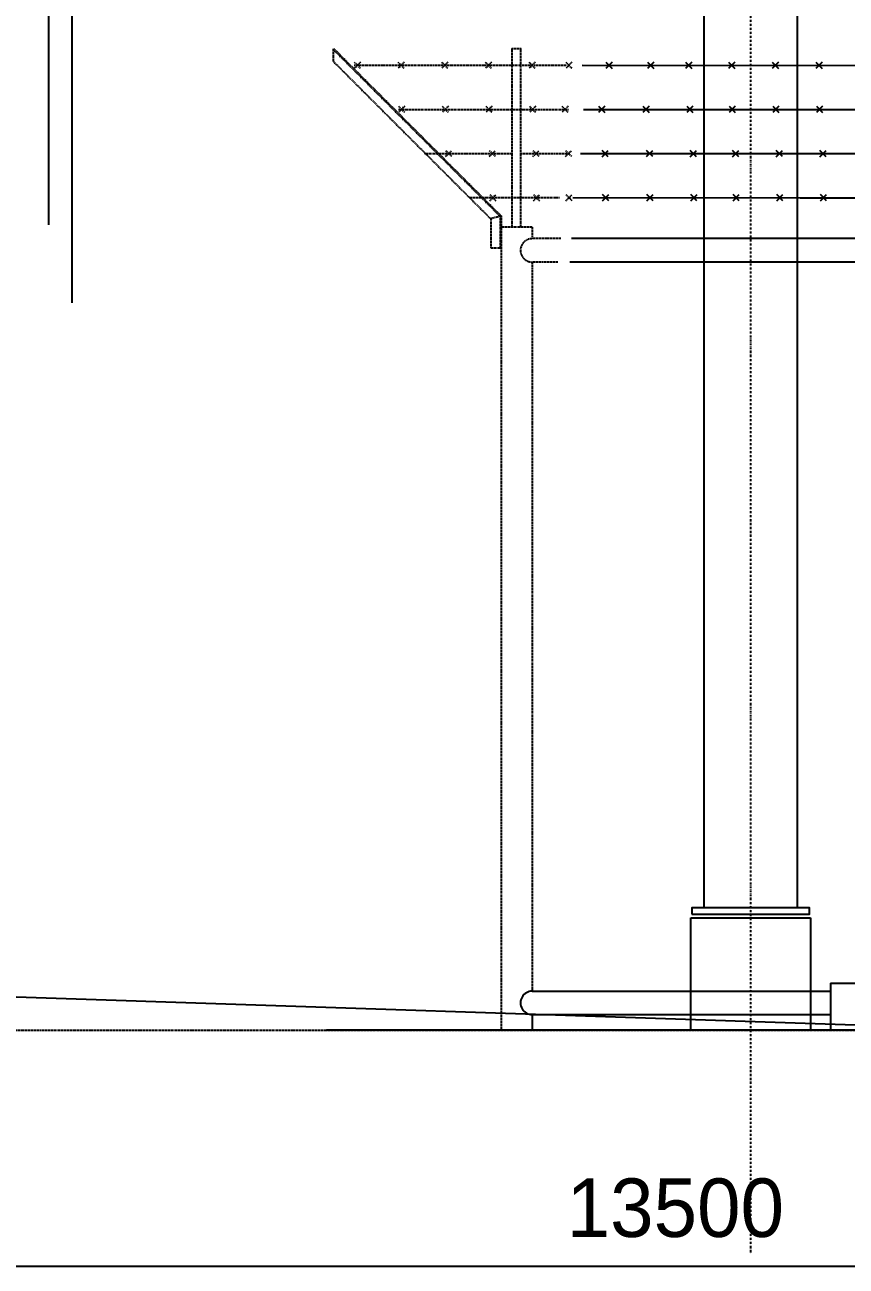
# Model space of a CAD drawing. Extents: x -326402 to 5111156, y -86404 to 1223589.
# Drawn here: x -45074 to -42441, y -38801 to -34822 of the extents above; entities that cross this region are included whole.
import ezdxf
from ezdxf.enums import TextEntityAlignment as Align

# ---------------------------------------------------------------- set-up
doc = ezdxf.new("R2010")
doc.units = 0
doc.header["$LTSCALE"] = 0.5
doc.header["$MEASUREMENT"] = 0
doc.linetypes.add('DASHDOT', pattern=[25.4, 12.7, -6.35, 0, -6.35])
doc.linetypes.add('HIDDEN', pattern=[9.525, 6.35, -3.175])
for name, color, linetype in [('1', 7, 'Continuous'), ('43', 7, 'Continuous'), ('44', 7, 'Continuous'), ('47', 7, 'Continuous'), ('51', 7, 'Continuous'), ('52', 1, 'Continuous')]:
    doc.layers.add(name, color=color, linetype=linetype)

# ---------------------------------------------------------------- blocks, each defined once
blk = doc.blocks.new('*O7221')
at = {"layer": '1', "color": 3, "linetype": 'HIDDEN'}
for p, q in [((3.625, 151.5, 3935218.8), (-16.525, 131.475, 3935218.8)), ((-16.5, 151.5, 3935218.8), (3.6, 131.475, 3935218.8)), ((-5.05, -10.075, 3935218.8), (15.075, 9.925, 3935218.8)), ((15.05, -10.1, 3935218.8), (-5.05, 9.9, 3935218.8)), ((16.5, -151.525, 3935218.8), (-3.6, -131.5, 3935218.8)), ((-3.6, -151.5, 3935218.8), (16.525, -131.5, 3935218.8))]:
    blk.add_line(p, q, dxfattribs=at)
blk = doc.blocks.new('*O7120')
at = {"layer": '1', "color": 3, "linetype": 'Continuous'}
for p, q in [((-16.5, 151.525, 3935218.8), (3.625, 131.5, 3935218.8)), ((3.625, 151.525, 3935218.8), (-16.5, 131.5, 3935218.8)), ((-5.05, -10.05, 3935218.8), (15.075, 9.95, 3935218.8)), ((15.075, -10.075, 3935218.8), (-5.025, 9.925, 3935218.8)), ((-3.6, -151.475, 3935218.8), (16.525, -131.475, 3935218.8)), ((16.525, -151.5, 3935218.8), (-3.6, -131.5, 3935218.8))]:
    blk.add_line(p, q, dxfattribs=at)
blk = doc.blocks.new('*O7019')
at = {"layer": '1', "color": 3, "linetype": 'Continuous'}
for p, q in [((3.625, 151.5, 3935218.8), (-16.525, 131.5, 3935218.8)), ((-16.5, 151.525, 3935218.8), (3.6, 131.475, 3935218.8)), ((15.05, -10.1, 3935218.8), (-5.05, 9.925, 3935218.8)), ((-5.05, -10.075, 3935218.8), (15.075, 9.925, 3935218.8)), ((16.5, -151.525, 3935218.8), (-3.6, -131.5, 3935218.8)), ((-3.6, -151.5, 3935218.8), (16.525, -131.5, 3935218.8))]:
    blk.add_line(p, q, dxfattribs=at)
blk = doc.blocks.new('*O6918')
at = {"layer": '1', "color": 3, "linetype": 'Continuous'}
for p, q in [((3.625, 151.525, 3935218.8), (-16.525, 131.5, 3935218.8)), ((-16.5, 151.525, 3935218.8), (3.625, 131.5, 3935218.8)), ((-5.05, -10.05, 3935218.8), (15.075, 9.95, 3935218.8)), ((15.075, -10.075, 3935218.8), (-5.05, 9.925, 3935218.8)), ((-3.6, -151.475, 3935218.8), (16.525, -131.475, 3935218.8)), ((16.5, -151.5, 3935218.8), (-3.6, -131.5, 3935218.8))]:
    blk.add_line(p, q, dxfattribs=at)
blk = doc.blocks.new('*O6817')
at = {"layer": '1', "color": 3, "linetype": 'Continuous'}
for p, q in [((-16.5, 151.525, 3935218.8), (3.625, 131.5, 3935218.8)), ((3.625, 151.525, 3935218.8), (-16.5, 131.5, 3935218.8)), ((-5.05, -10.05, 3935218.8), (15.075, 9.95, 3935218.8)), ((15.075, -10.075, 3935218.8), (-5.05, 9.925, 3935218.8)), ((-3.6, -151.475, 3935218.8), (16.525, -131.475, 3935218.8)), ((16.525, -151.5, 3935218.8), (-3.6, -131.5, 3935218.8))]:
    blk.add_line(p, q, dxfattribs=at)
blk = doc.blocks.new('*O6716')
at = {"layer": '1', "color": 3, "linetype": 'HIDDEN'}
for p, q in [((-10.075, 10.025, 3935218.8), (10.025, -10, 3935218.8)), ((10.05, 10, 3935218.8), (-10.075, -10, 3935218.8))]:
    blk.add_line(p, q, dxfattribs=at)
blk = doc.blocks.new('*O6615')
at = {"layer": '1', "color": 3, "linetype": 'Continuous'}
for p, q in [((10.075, 10, 3935218.8), (-10.075, -10.025, 3935218.8)), ((-10.05, 10, 3935218.8), (10.05, -10, 3935218.8))]:
    blk.add_line(p, q, dxfattribs=at)
blk = doc.blocks.new('*O6514')
at = {"layer": '1', "color": 3, "linetype": 'Continuous'}
for p, q in [((-10.075, 10, 3935218.8), (10.05, -10, 3935218.8)), ((10.075, 10, 3935218.8), (-10.075, -10.025, 3935218.8))]:
    blk.add_line(p, q, dxfattribs=at)
blk = doc.blocks.new('*O6413')
at = {"layer": '1', "color": 3, "linetype": 'Continuous'}
for p, q in [((-10.075, 10, 3935218.8), (10.05, -10, 3935218.8)), ((10.05, 10, 3935218.8), (-10.075, -10, 3935218.8))]:
    blk.add_line(p, q, dxfattribs=at)
blk = doc.blocks.new('*O6312')
at = {"layer": '1', "color": 3, "linetype": 'Continuous'}
for p, q in [((-10.075, 10, 3935218.8), (10.05, -10, 3935218.8)), ((10.075, 10, 3935218.8), (-10.075, -10, 3935218.8))]:
    blk.add_line(p, q, dxfattribs=at)

msp = doc.modelspace()

# ---------------------------------------------------------------- linework, layer by layer
at = {"layer": '1', "color": 3, "linetype": 'HIDDEN'}
for p, q in [((-44084.7, -34939.5), (-44084.7, -34897)), ((-44084.7, -34897), (-43547.5, -35434.2)), ((-43512.5, -34897), (-43482.5, -34897)), ((-43512.5, -34897), (-43512.5, -35470)), ((-43485.5, -34897), (-43485.5, -35470)), ((-44084.7, -34901.2), (-43550.5, -35435.4)), ((-44084.7, -34939.5), (-43580.5, -35443.6)), ((-43997.9, -34941.2), (-44018, -34961.2)), ((-44018, -34941.2), (-43997.9, -34961.2)), ((-44018, -34951.2), (-43336.2, -34951.3)), ((-43857.9, -34941.2), (-43878, -34961.2)), ((-43878, -34941.2), (-43857.9, -34961.2)), ((-43717.8, -34941.2), (-43738, -34961.2)), ((-43738, -34941.2), (-43717.9, -34961.2)), ((-43577.8, -34941.3), (-43598, -34961.3)), ((-43598, -34941.3), (-43577.9, -34961.3)), ((-43437.8, -34941.3), (-43458, -34961.3)), ((-43458, -34941.3), (-43437.9, -34961.3)), ((-43876.5, -35082.6), (-43856.4, -35102.6)), ((-43856.4, -35082.7), (-43876.5, -35102.7)), ((-43876.5, -35092.7), (-43331.3, -35092.7)), ((-43716.4, -35082.6), (-43736.6, -35102.7)), ((-43736.5, -35082.6), (-43716.4, -35102.6)), ((-43596.6, -35082.6), (-43576.4, -35102.7)), ((-43576.4, -35082.7), (-43596.5, -35102.7)), ((-43436.4, -35082.6), (-43456.5, -35102.6)), ((-43456.5, -35082.6), (-43436.4, -35102.7)), ((-43790, -35234.1), (-43510, -35234.1)), ((-43725, -35244.1), (-43704.9, -35224.1)), ((-43704.9, -35244.2), (-43725, -35224.2)), ((-43585, -35244.2), (-43564.9, -35224.2)), ((-43564.9, -35244.2), (-43585, -35224.2)), ((-43482.4, -35234.1), (-43326.5, -35234.1)), ((-43445.1, -35244.2), (-43424.9, -35224.2)), ((-43424.9, -35244.2), (-43445.1, -35224.2)), ((-43648.6, -35375.6), (-43368.6, -35375.6)), ((-43583.6, -35385.6), (-43563.5, -35365.6)), ((-43563.5, -35385.6), (-43583.6, -35365.6)), ((-43443.6, -35385.6), (-43423.5, -35365.6)), ((-43423.5, -35385.6), (-43443.6, -35365.6)), ((-43371.7, -35375.5), (-43360.5, -35375.5)), ((-43547.5, -35434.2), (-43580.5, -35443.6)), ((-43580.5, -35443.6), (-43580.5, -35536.6)), ((-43550.5, -35435.4), (-43550.5, -35536.6)), ((-43547.5, -35434.2), (-43547.5, -38044.6)), ((-43447.6, -35470), (-43547.5, -35470)), ((-43447.5, -35470), (-43447.5, -35507.1)), ((-43580.5, -35536.6), (-43547.5, -35536.6)), ((-43355.6, -35507.1), (-43447.5, -35507.1)), ((-43365.3, -35582.1), (-43447.5, -35582.1)), ((-43447.5, -35582.1), (-43447.5, -37919.6))]:
    msp.add_line(p, q, dxfattribs=at)
at = {"layer": '1', "color": 3, "linetype": 'Continuous'}
for p, q in [((-43287.7, -34951.3), (-33982.5, -34952.8)), ((-42657.7, -34941.3), (-42677.9, -34961.4)), ((-42677.9, -34941.4), (-42657.7, -34961.4)), ((-42517.7, -34941.4), (-42537.9, -34961.4)), ((-42537.9, -34941.4), (-42517.8, -34961.4)), ((-43282.8, -35092.7), (-33982.5, -35092.7)), ((-42656.3, -35082.6), (-42676.4, -35102.7)), ((-42676.4, -35082.6), (-42656.3, -35102.7)), ((-42516.3, -35082.7), (-42536.4, -35102.6)), ((-42536.4, -35082.7), (-42516.3, -35102.6)), ((-43292.5, -35234.1), (-42729.9, -35234.2)), ((-42730, -35234.2), (-42450, -35234.3)), ((-42665, -35244.3), (-42644.9, -35224.3)), ((-42644.9, -35244.2), (-42665, -35224.3)), ((-42525, -35244.3), (-42504.9, -35224.3)), ((-42504.8, -35244.3), (-42525, -35224.3)), ((-42450, -35234.2), (-42170, -35234.3)), ((-43316.8, -35375.5), (-42588.5, -35375.7)), ((-42663.5, -35385.7), (-42643.4, -35365.7)), ((-42643.4, -35385.7), (-42663.5, -35365.7)), ((-42588.5, -35375.7), (-42308.5, -35375.7)), ((-42523.5, -35385.7), (-42503.4, -35365.7)), ((-42503.4, -35385.7), (-42523.5, -35365.7)), ((-40034.9, -35507.1), (-43321.6, -35507.1)), ((-40034.9, -35582.1), (-43326.5, -35582.1)), ((-43447.5, -37919.6), (-42491.1, -37919.6)), ((-43447.5, -37994.6), (-43447.5, -38044.6)), ((-43447.5, -37994.6), (-42490.5, -37994.6)), ((-32857.9, -38044.7), (-44106.7, -38044.1))]:
    msp.add_line(p, q, dxfattribs=at)
at = {"layer": '1', "color": 3, "linetype": 'HIDDEN'}
msp.add_arc((-43447.5, -35544.6), 37.5, 89.9997, 269.9997, dxfattribs=at)
at = {"layer": '1', "color": 3, "linetype": 'Continuous'}
msp.add_arc((-43447.5, -37957.1), 37.5, 89.9997, 269.9997, dxfattribs=at)
at = {"layer": '43', "color": 3, "linetype": 'Continuous'}
for p, q in [((-42897.7, -31260.3), (-42897.7, -37652.3)), ((-42597.7, -31260.3), (-42597.7, -37652.3))]:
    msp.add_line(p, q, dxfattribs=at)
at = {"layer": '47', "color": 8, "linetype": 'Continuous'}
for p, q in [((-44997.7, -35463.1), (-44997.7, -33058.1)), ((-44922.7, -35713.1), (-44922.7, -33058.1)), ((-47307, -37864), (-41887.1, -38044.6))]:
    msp.add_line(p, q, dxfattribs=at)
at = {"layer": '47', "color": 9, "linetype": 'Continuous'}
for p, q in [((-42938.5, -38044.6), (-42938.5, -37684.1)), ((-42938.5, -37684.1), (-42554.8, -37684.1)), ((-42554.8, -37684.1), (-42554.8, -38044.6)), ((-42490.5, -37894.2), (-38211.3, -37894.2)), ((-42490.5, -37894.2), (-42490.5, -38043.5))]:
    msp.add_line(p, q, dxfattribs=at)
at = {"layer": '47', "color": 8, "linetype": 'HIDDEN'}
msp.add_line((-47307, -38044.6), (-32928.4, -38044.6), dxfattribs=at)
at = {"layer": '51', "linetype": 'Continuous'}
msp.add_line((-47497.7, -38801.2), (-33997.5, -38801.2), dxfattribs=at)
at = {"layer": '52', "color": 7, "linetype": 'DASHDOT'}
msp.add_line((-42747.7, -31260.3), (-42747.7, -38762), dxfattribs=at)

# ---------------------------------------------------------------- block references
at = {"layer": '1', "color": 3, "linetype": 'HIDDEN'}
for name, p in [('*O6716', (-43330, -34951.3, -3935218.8)), ('*O7221', (-43335.9, -35234.1, -3935218.8))]:
    msp.add_blockref(name, p, dxfattribs=at)
at = {"layer": '1', "color": 3, "linetype": 'Continuous'}
for name, p in [('*O6615', (-43201.2, -34951.3, -3935218.8)), ('*O6514', (-43067.7, -34951.3, -3935218.8)), ('*O6413', (-42945.8, -34951.3, -3935218.8)), ('*O6312', (-42807.8, -34951.3, -3935218.8)), ('*O7120', (-43218.6, -35234.2, -3935218.8)), ('*O7019', (-43075.9, -35234.1, -3935218.8)), ('*O6918', (-42935.6, -35234.2, -3935218.8)), ('*O6817', (-42799.9, -35234.2, -3935218.8))]:
    msp.add_blockref(name, p, dxfattribs=at)

# ---------------------------------------------------------------- texts
at = {"layer": '51', "color": 2, "linetype": 'Continuous'}
msp.add_text('13500', height=187.5, dxfattribs=at).set_placement((-43337.2, -38613.7), align=Align.MIDDLE_LEFT)

# ---------------------------------------------------------------- meshes
at = {"layer": '44', "color": 3, "linetype": 'Continuous'}
mesh = msp.add_polyface(dxfattribs=at)
corners = [(-42935.7, -37672.3), (-42558.2, -37672.3), (-42558.2, -37652.3), (-42935.7, -37652.3)]
mesh.append_faces([[corners[k] for k in face] for face in [(0, 1, 2, 3)]], dxfattribs={"color": 3})

doc.saveas('drawing.dxf')
